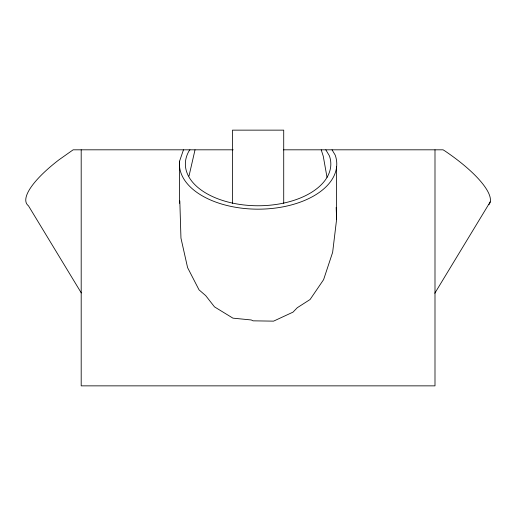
<?xml version="1.0" encoding="UTF-8"?>
<svg xmlns="http://www.w3.org/2000/svg" width="516" height="516" viewBox="0 0 516 516"><rect width="100%" height="100%" fill="white"/><g stroke="black" fill="none" stroke-linecap="round" stroke-linejoin="round"><path stroke-width="0.77" d="M336.613 166.913L336.613 219.274L332.646 252.311L323.59 279.678L310.077 299.512L297.268 307.723L293.017 312.135L273.583 321.139L253.085 320.836L251.253 319.965L232.935 318.153L214.501 306.878L205.703 295.629L199.034 289.85L187.592 267.63L180.955 238.108L179.82 200.924M189.017 176.014L195.029 149.814M179.574 203.285L179.574 161.173L183.477 149.814M434.814 293.249L490.2 201.911M189.946 149.814L189.185 150.704A72.73 41.712 0 0 0 253.466 205.678A72.73 41.712 0 0 0 329.401 155.832L325.815 149.814M233.2 149.814L73.149 149.814L58.882 159.883A78.684 22.562 -31.2 0 0 28.445 205.787L81.289 292.933M283.316 149.814L443.07 149.814L444.753 150.853A78.684 22.562 31.2 0 1 488.942 204.6M332.052 149.814L335.232 155.161A78.684 45.131 0 0 1 263.379 209.07A78.684 45.131 0 0 1 179.574 161.173M321.223 149.814L323.261 156.2L327.028 177.407M336.168 207.387L336.613 219.274M434.994 149.814L434.994 385.858L81.193 385.858L81.193 149.814M283.716 203.369L283.716 130.142L232.471 130.142L232.471 203.369"/></g></svg>
